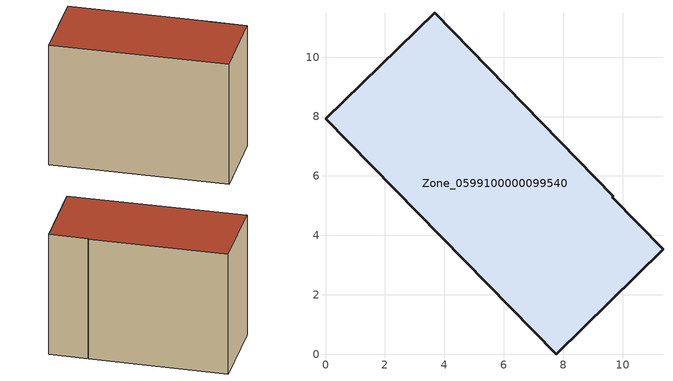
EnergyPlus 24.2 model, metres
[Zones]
Zone_0599100000099540
 floor ground (C_G): 0,7.92 3.67,11.49 9.69,5.32 9.65,5.28 11.36,3.53 7.77,0 z0
 wall outside (C_F): 3.67,11.49 0,7.92 7.77,0 11.36,3.53 9.65,5.28 9.69,5.32 3.67,11.49 z0:8.13
 roof outside (C_R): 0,7.92 7.77,0 11.36,3.53 9.65,5.28 9.69,5.32 3.67,11.49 z8.13
[BUILDING]
Pand.0599100000099540: North Axis=0; Terrain=City; Loads Convergence Tolerance Value=0.04; Temperature Convergence Tolerance Value=0.4; Solar Distribution=FullExterior; Maximum Number of Warmup Days=25; Minimum Number of Warmup Days=1
[Site:Location]
Rotterdam.The.Hague.AP_ZH_NLD Design_Conditions: Latitude=51.96; Longitude=4.45; Time Zone=1; Elevation=-4.5
[SITE:GROUNDTEMPERATURE:BUILDINGSURFACE]
18, 18, 18, 18, 18, 18, 18, 18, 18, 18, 18, 18
[MATERIAL] Thermal Absorptance=0.9; Solar Absorptance=0.7; Visible Absorptance=0.7
Name | Roughness | Thickness | Conductivity | Density | Specific Heat
G.TI.1975-1991 | MediumSmooth | 0.15 | 0.288461 | 540 | 1210
F.TI.1975-1991 | Rough | 0.3 | 0.230769 | 1920 | 840
R.TI.1975-1991 | MediumRough | 0.2 | 0.153846 | 1500 | 1000
[CONSTRUCTION]
C_G: G.TI.1975-1991
C_F: F.TI.1975-1991
C_R: R.TI.1975-1991
[ZONE]
Zone_0599100000099540: Type=1; Multiplier=1; Ceiling Height=Autocalculate; Volume=Autocalculate; Floor Area=autocalculate; Part of Total Floor Area=Yes
[ZONEINFILTRATION:DESIGNFLOWRATE]
Infil_Zone_0599100000099540: Zone or ZoneList or Space or SpaceList=Zone_0599100000099540; Schedule=AlwaysOn; Design Flow Rate Calculation Method=Flow/Area; Flow Rate per Floor Area=0.003; Constant Term Coefficient=1; Temperature Term Coefficient=0; Velocity Term Coefficient=0; Velocity Squared Term Coefficient=0
[HVACTEMPLATE:ZONE:IDEALLOADSAIRSYSTEM]
Zone_0599100000099540: Maximum Heating Supply Air Temperature=50; Minimum Cooling Supply Air Temperature=13; Maximum Heating Supply Air Humidity Ratio=0.0156; Minimum Cooling Supply Air Humidity Ratio=0.0077; Heating Limit=NoLimit; Cooling Limit=NoLimit; Dehumidification Control Type=ConstantSensibleHeatRatio; Cooling Sensible Heat Ratio=0.7; Dehumidification Setpoint=60; Humidification Control Type=None; Humidification Setpoint=30; Outdoor Air Method=None; Outdoor Air Flow Rate per Person=0.00944; Outdoor Air Flow Rate per Zone Floor Area=0; Outdoor Air Flow Rate per Zone=0; Demand Controlled Ventilation Type=None; Outdoor Air Economizer Type=NoEconomizer; Heat Recovery Type=None; Sensible Heat Recovery Effectiveness=0.7; Latent Heat Recovery Effectiveness=0.65
[ZONECONTROL:THERMOSTAT]
ThermostatControl_Zone_0599100000099540: Zone or ZoneList=Zone_0599100000099540; Control Type Schedule=DualSetpointControlType; Control 1=Thermostat_Zone_0599100000099540; Temperature Difference Between Cutout And Setpoint=0
[THERMOSTATSETPOINT:DUALSETPOINT]
Thermostat_Zone_0599100000099540: Heating Setpoint Temperature Schedule=HeatingSetpoint_Zone_0599100000099540; Cooling Setpoint Temperature Schedule=CoolingSetpoint_Zone_0599100000099540
[SCHEDULE:COMPACT]
HeatingSetpoint_Zone_0599100000099540: Through: 12/31, For: AllDays, Until: 24:00, 21
CoolingSetpoint_Zone_0599100000099540: Through: 12/31, For: AllDays, Until: 24:00, 24
DualSetpointControlType: Through: 12/31, For: AllDays, Until: 24:00, 4
AlwaysOn: Through: 12/31, For: AllDays, Until: 24:00, 1
